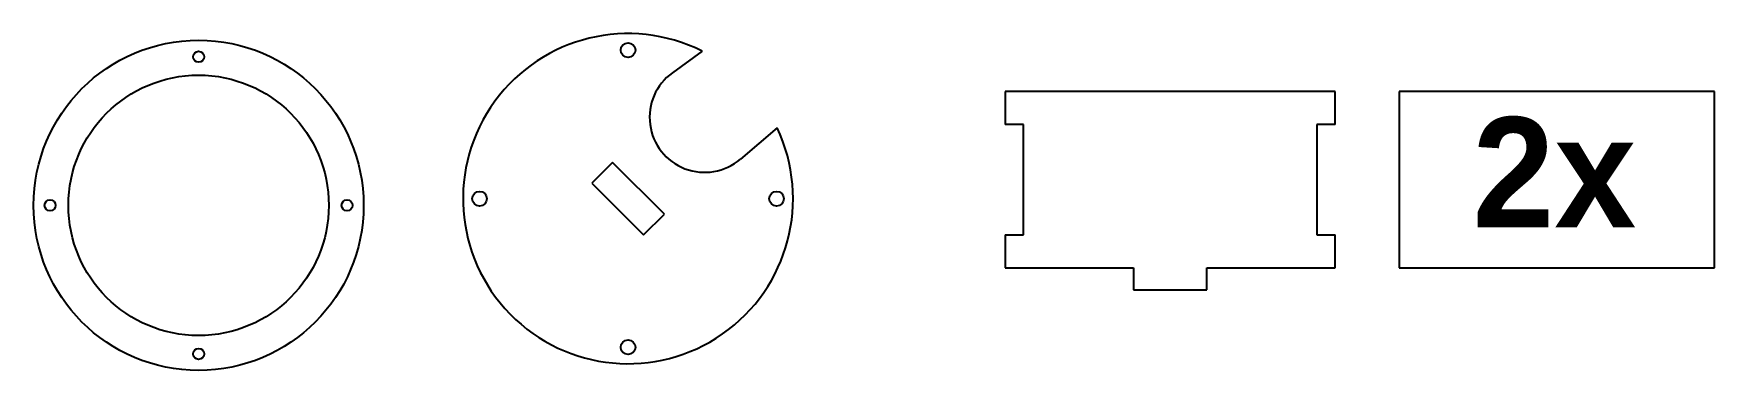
# Model space of a CAD drawing. Header units: millimetres. Extents: x 8 to 237, y 16 to 62.
import ezdxf

# ---------------------------------------------------------------- set-up
doc = ezdxf.new("R2010")
doc.units = ezdxf.units.MM
doc.layers.get('0').update_dxf_attribs({"color": 18, "lineweight": 25, "true_color": 0x000000})
doc.layers.add('layer 1', color=1, linetype='Continuous', lineweight=25, true_color=0xff0000)
doc.layers.add('layer 2', color=5, linetype='Continuous', lineweight=25, true_color=0x0000ff)
doc.styles.add('textstyle11', font='')
doc.styles.get('textstyle11').set_extended_font_data('Arial')

msp = doc.modelspace()

# ---------------------------------------------------------------- linework, layer by layer
at = {"layer": 'layer 1'}
for p, q in [((86.44, 44.86), (83.61, 42.03)), ((93.51, 37.79), (86.44, 44.86)), ((83.61, 42.03), (90.68, 34.96)), ((90.68, 34.96), (93.51, 37.79))]:
    msp.add_line(p, q, dxfattribs=at)
for centre, radius in [((30, 59.25), 0.75), ((88.56, 60.16), 1), ((30, 39), 17.75), ((9.75, 39), 0.75), ((50.25, 39), 0.75), ((68.31, 39.91), 1), ((108.81, 39.91), 1), ((88.56, 19.66), 1), ((30, 18.75), 0.75)]:
    msp.add_circle(centre, radius, dxfattribs=at)
at = {"layer": 'layer 2'}
for p, q in [((98.67, 60.01), (94.6, 57.08)), ((185, 54.5), (140, 54.5)), ((140, 54.5), (140, 50)), ((185, 50), (185, 54.5)), ((236.7, 54.5), (193.7, 54.5)), ((193.7, 54.5), (193.7, 30.5)), ((236.7, 30.5), (236.7, 54.5)), ((108.88, 49.58), (103.88, 45.3)), ((142.5, 50), (140, 50)), ((142.5, 35), (142.5, 50)), ((185, 50), (182.5, 50)), ((182.5, 50), (182.5, 35)), ((140, 35), (140, 30.5)), ((140, 35), (142.5, 35)), ((182.5, 35), (185, 35)), ((185, 30.5), (185, 35)), ((140, 30.5), (157.5, 30.5)), ((157.5, 30.5), (157.5, 27.5)), ((167.5, 30.5), (185, 30.5)), ((167.5, 27.5), (167.5, 30.5)), ((193.7, 30.5), (236.7, 30.5)), ((157.5, 27.5), (167.5, 27.5))]:
    msp.add_line(p, q, dxfattribs=at)
msp.add_circle((30, 39), 22.5, dxfattribs=at)
for centre, radius, start, end in [((88.56, 39.91), 22.5, 63.3133, 25.4484), ((99, 51), 7.5, 125.8854, 310.5479)]:
    msp.add_arc(centre, radius, start, end, dxfattribs=at)

# ---------------------------------------------------------------- texts
at = {"insert": (203.72, 51.01), "char_height": 10, "attachment_point": 1, "style": 'textstyle11'}
msp.add_mtext('\\fArcade|b1|i0|c0|p0;\\H15;2x', dxfattribs=at)

doc.saveas('drawing.dxf')
